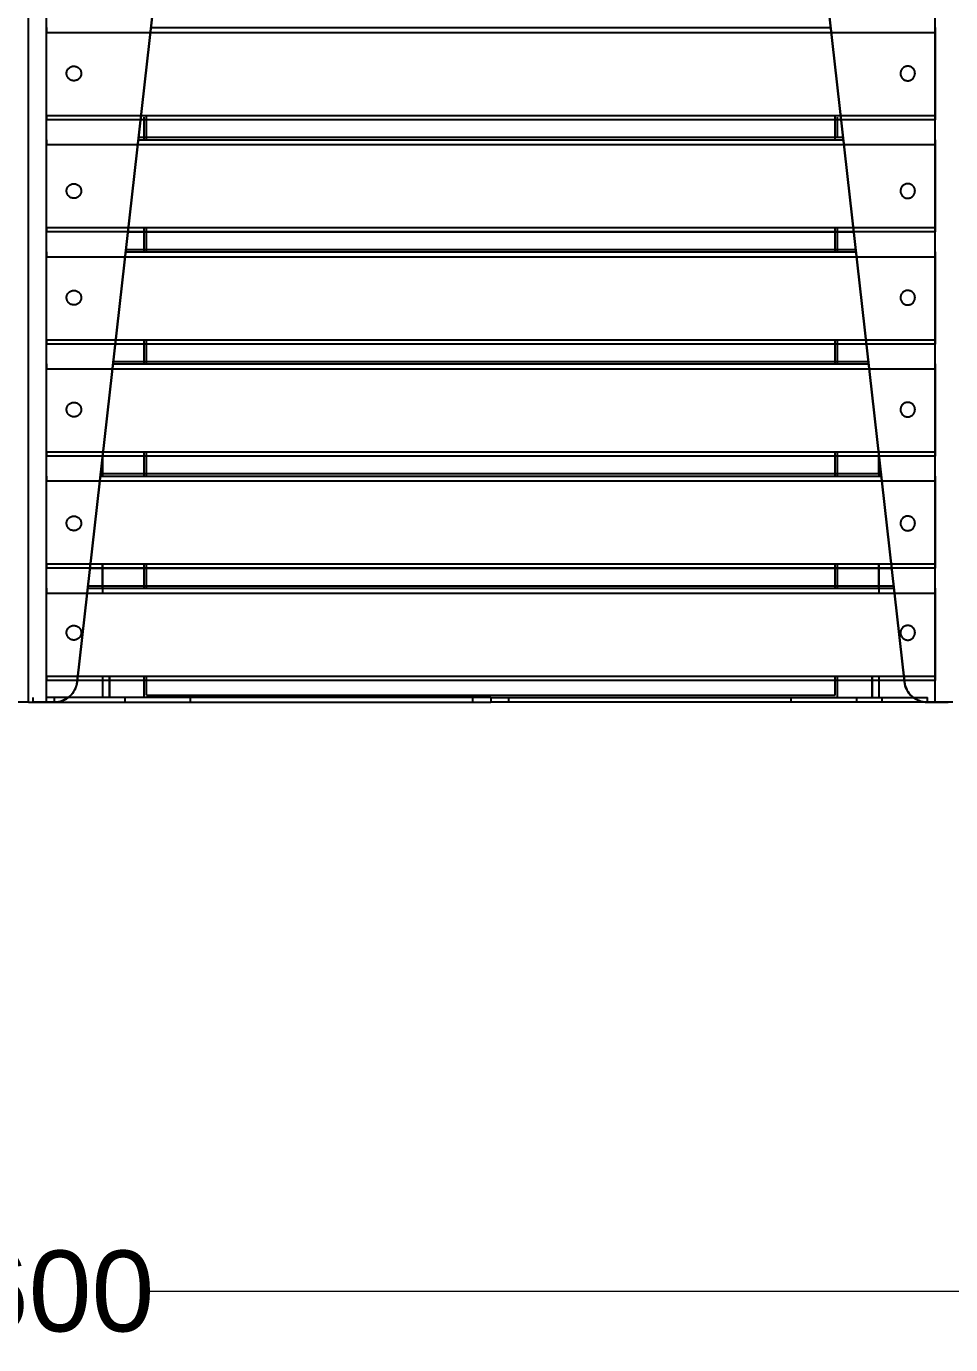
# Model space of a CAD drawing. Header units: millimetres. Extents: x 10366 to 28454, y 24552 to 29702.
# Drawn here: x 17579 to 17979, y 27232 to 27802 of the extents above; entities that cross this region are included whole.
import ezdxf

# ---------------------------------------------------------------- set-up
doc = ezdxf.new("R2010")
doc.units = ezdxf.units.MM
doc.header["$LTSCALE"] = 3
doc.layers.add('DomyÅ›lny', color=7, linetype='Continuous')
doc.styles.get("Standard").update_dxf_attribs({"font": 'arial.ttf'})
doc.dimstyles.new('MATEUSZ', dxfattribs={"dimtxt": 35, "dimasz": 16, "dimexe": 0.18, "dimexo": 0.0625, "dimgap": 0.09, "dimtad": 0, "dimdec": 0, "dimdsep": 46, "dimtxsty": 'Standard', "dimblk": 'DOT', "dimcen": 0.09, "dimse1": 1, "dimse2": 1, "dimadec": 0, "dimazin": 0, "dimtfac": 1, "dimtdec": 0, "dimtofl": 0, "dimtmove": 0, "dimatfit": 3, "dimfxl": 1, "dimtolj": 1, "dimtzin": 0, "dimlwd": 9, "dimlwe": 9, "dimarcsym": 0})

# ---------------------------------------------------------------- blocks, each defined once
blk = doc.blocks.new('_Dot')
at = {"color": 0, "linetype": 'ByBlock', "lineweight": -2}
blk.add_line((-0.5, 0), (-1, 0), dxfattribs=at)
at = {"color": 0, "linetype": 'ByBlock', "const_width": 0.5}
blk.add_lwpolyline([(-0.25, 0, 1), (0.25, 0, 1)], format="xyb", close=True, dxfattribs=at)
blk = doc.blocks.new('*D52')
at = {"color": 0, "lineweight": 9, "transparency": 16777216}
for p, q in [((16795.83, 27254.8), (17529.19, 27254.8)), ((18363.83, 27254.8), (17630.48, 27254.8))]:
    blk.add_line(p, q, dxfattribs=at)
at = {"layer": 'Defpoints', "color": 0, "transparency": 16777216}
for p in [(16779.83, 27509.83), (18379.83, 27509.83), (18379.83, 27254.8)]:
    blk.add_point(p, dxfattribs=at)
at = {"color": 0, "lineweight": 9, "transparency": 16777216, "xscale": 16, "yscale": 16, "zscale": 16, "rotation": 180}
blk.add_blockref('_Dot', (16779.83, 27254.8), dxfattribs=at)
at = {"color": 0, "lineweight": 9, "transparency": 16777216, "xscale": 16, "yscale": 16, "zscale": 16}
blk.add_blockref('_Dot', (18379.83, 27254.8), dxfattribs=at)
at = {"color": 0, "transparency": 16777216, "insert": (17579.83, 27254.8), "char_height": 35, "attachment_point": 5}
blk.add_mtext('\\A1;1600', dxfattribs=at)

msp = doc.modelspace()

# ---------------------------------------------------------------- linework, layer by layer
at = {"layer": 'DomyÅ›lny'}
for p, q in [((17579.83, 27509.83), (17579.83, 28219.94)), ((17579.83, 27509.83), (17579.83, 28219.94)), ((17587.59, 27509.83), (17587.59, 28218.62)), ((17972.07, 27509.83), (17972.07, 28218.62)), ((17600.84, 27518.71), (17673.55, 28163.24)), ((17673.51, 28162.9), (17600.84, 27518.71)), ((17958.83, 27518.71), (17886.12, 28163.24)), ((17886.16, 28162.9), (17958.83, 27518.71)), ((17632.77, 27801.81), (17926.9, 27801.81)), ((17587.59, 27763.76), (17587.59, 27799.68)), ((17587.59, 27799.68), (17972.07, 27799.68)), ((17972.07, 27799.68), (17972.07, 27763.76)), ((17587.59, 27763.76), (17972.07, 27763.76)), ((17972.07, 27761.89), (17587.59, 27761.89)), ((17629.83, 27753.29), (17629.83, 27763)), ((17630.83, 27753.29), (17630.83, 27763.76)), ((17928.83, 27753.29), (17928.83, 27763.76)), ((17929.83, 27754), (17929.83, 27763)), ((17627.42, 27754.33), (17932.25, 27754.33)), ((17627.42, 27754.32), (17932.25, 27754.32)), ((17587.59, 27715.24), (17587.59, 27751.16)), ((17587.59, 27751.16), (17972.07, 27751.16)), ((17627.3, 27753.29), (17932.37, 27753.29)), ((17972.07, 27751.16), (17972.07, 27715.24)), ((17587.59, 27715.24), (17972.07, 27715.24)), ((17629.83, 27704.77), (17629.83, 27715.24)), ((17630.83, 27704.77), (17630.83, 27715.24)), ((17928.83, 27704.77), (17928.83, 27715.24)), ((17929.83, 27704.77), (17929.83, 27715.24)), ((17972.07, 27713.37), (17587.59, 27713.37)), ((17622.8, 27713.37), (17936.87, 27713.37)), ((17621.83, 27704.77), (17937.84, 27704.77)), ((17621.94, 27705.81), (17937.73, 27705.81)), ((17621.94, 27705.8), (17937.73, 27705.8)), ((17587.59, 27666.72), (17587.59, 27702.64)), ((17587.59, 27702.64), (17972.07, 27702.64)), ((17972.07, 27702.64), (17972.07, 27666.72)), ((17587.59, 27666.72), (17972.07, 27666.72)), ((17972.07, 27664.85), (17587.59, 27664.85)), ((17629.83, 27656.25), (17629.83, 27666.72)), ((17630.83, 27656.25), (17630.83, 27666.72)), ((17928.83, 27656.25), (17928.83, 27666.72)), ((17929.83, 27656.25), (17929.83, 27666.72)), ((17587.59, 27618.2), (17587.59, 27654.12)), ((17587.59, 27654.12), (17972.07, 27654.12)), ((17616.35, 27656.25), (17943.32, 27656.25)), ((17616.47, 27657.29), (17943.2, 27657.29)), ((17616.47, 27657.28), (17943.2, 27657.28)), ((17972.07, 27654.12), (17972.07, 27618.2)), ((17587.59, 27618.2), (17972.07, 27618.2)), ((17629.83, 27607.73), (17629.83, 27618.2)), ((17630.83, 27607.73), (17630.83, 27618.2)), ((17928.83, 27607.73), (17928.83, 27618.2)), ((17929.83, 27607.73), (17929.83, 27618.2)), ((17972.07, 27616.33), (17587.59, 27616.33)), ((17611.83, 27608.43), (17611.83, 27616.2)), ((17611.83, 27616.2), (17611.83, 27607.61)), ((17947.83, 27616.22), (17947.83, 27607.61)), ((17947.83, 27608.43), (17947.83, 27616.22)), ((17610.88, 27607.73), (17948.79, 27607.73)), ((17611, 27608.77), (17948.67, 27608.77)), ((17611, 27608.76), (17948.67, 27608.76)), ((17587.59, 27569.68), (17587.59, 27605.6)), ((17587.59, 27605.6), (17972.07, 27605.6)), ((17972.07, 27605.6), (17972.07, 27569.68)), ((17587.59, 27569.68), (17972.07, 27569.68)), ((17972.07, 27567.81), (17587.59, 27567.81)), ((17606.38, 27567.81), (17953.29, 27567.81)), ((17611.83, 27559.21), (17611.83, 27569.68)), ((17611.83, 27569.68), (17611.83, 27557.08)), ((17629.83, 27559.21), (17629.83, 27569.68)), ((17630.83, 27559.21), (17630.83, 27569.68)), ((17928.83, 27559.21), (17928.83, 27569.68)), ((17929.83, 27559.21), (17929.83, 27569.68)), ((17947.83, 27569.68), (17947.83, 27557.08)), ((17947.83, 27559.21), (17947.83, 27569.68)), ((17587.59, 27521.16), (17587.59, 27557.08)), ((17587.59, 27557.08), (17972.07, 27557.08)), ((17605.4, 27559.21), (17954.26, 27559.21)), ((17605.52, 27560.25), (17954.15, 27560.25)), ((17605.52, 27560.24), (17954.15, 27560.24)), ((17972.07, 27557.08), (17972.07, 27521.16)), ((17587.59, 27521.16), (17972.07, 27521.16)), ((17611.83, 27521.16), (17611.83, 27511.84)), ((17611.83, 27521.16), (17611.83, 27511.84)), ((17614.83, 27521.16), (17614.83, 27511.83)), ((17614.83, 27511.83), (17614.83, 27521.16)), ((17629.83, 27511.83), (17629.83, 27521.16)), ((17630.83, 27512.83), (17630.83, 27521.16)), ((17928.83, 27512.83), (17928.83, 27521.16)), ((17929.83, 27511.83), (17929.83, 27521.16)), ((17944.83, 27511.83), (17944.83, 27521.16)), ((17944.83, 27521.16), (17944.83, 27511.83)), ((17947.83, 27521.16), (17947.83, 27511.84)), ((17947.83, 27521.16), (17947.83, 27511.84)), ((17972.07, 27519.29), (17587.59, 27519.29)), ((17581.83, 27509.83), (17581.83, 27511.83)), ((17581.83, 27509.83), (17590.81, 27509.83)), ((17590.81, 27511.83), (17587.59, 27511.83)), ((17587.59, 27509.83), (17590.9, 27509.83)), ((17590.9, 27509.83), (17587.59, 27509.83)), ((17590.81, 27511.83), (17590.81, 27509.83)), ((17779.83, 27511.83), (17590.81, 27511.83)), ((17590.81, 27509.83), (17779.83, 27509.83)), ((17621.46, 27511.83), (17621.46, 27509.83)), ((17630.83, 27512.83), (17928.83, 27512.83)), ((17649.83, 27509.83), (17649.83, 27511.83)), ((17772.07, 27509.83), (17772.07, 27511.83)), ((17779.83, 27511.83), (17968.86, 27511.83)), ((17779.83, 27511.83), (17779.83, 27509.83)), ((17779.83, 27511.83), (17779.83, 27509.83)), ((17968.86, 27509.83), (17779.83, 27509.83)), ((17787.59, 27509.83), (17787.59, 27511.83)), ((17909.83, 27509.83), (17909.83, 27511.83)), ((17938.21, 27509.83), (17938.21, 27511.83)), ((17949.21, 27509.83), (17949.21, 27511.83)), ((17972.07, 27509.83), (17968.77, 27509.83)), ((17968.77, 27509.83), (17972.07, 27509.83)), ((17968.86, 27509.83), (17968.86, 27511.83)), ((17968.86, 27509.83), (17977.83, 27509.83))]:
    msp.add_line(p, q, dxfattribs=at)
for points in [[(17587.59, 27801.81, 0), (17587.59, 27801.78, 0), (17587.59, 27801.68, 0), (17587.59, 27801.25, 0), (17587.59, 27799.68, 0)], [(17972.07, 27801.81, 0), (17972.07, 27801.78, 0), (17972.07, 27801.68, 0), (17972.07, 27801.25, 0), (17972.07, 27799.68, 0)], [(17587.59, 27763.76, 0), (17587.59, 27762.37, 0), (17587.59, 27761.99, 0), (17587.59, 27761.9, 0), (17587.59, 27761.89, 0), (17587.59, 27761.89, 0), (17587.59, 27761.89, 0), (17587.59, 27761.89, 0), (17587.59, 27761.89, 0), (17587.59, 27761.89, 0), (17587.59, 27761.89, 0), (17587.59, 27761.89, 0), (17587.59, 27761.89, 0), (17587.59, 27761.89, 0), (17587.59, 27761.89, 0), (17587.59, 27761.89, 0), (17587.59, 27761.89, 0), (17587.59, 27761.89, 0), (17587.59, 27761.89, 0), (17587.59, 27761.89, 0), (17587.59, 27761.89, 0), (17587.59, 27761.89, 0), (17587.59, 27761.89, 0)], [(17972.07, 27763.76, 0), (17972.07, 27762.37, 0), (17972.07, 27761.99, 0), (17972.07, 27761.9, 0), (17972.07, 27761.89, 0), (17972.07, 27761.89, 0), (17972.07, 27761.89, 0), (17972.07, 27761.89, 0), (17972.07, 27761.89, 0), (17972.07, 27761.89, 0), (17972.07, 27761.89, 0), (17972.07, 27761.89, 0), (17972.07, 27761.89, 0), (17972.07, 27761.89, 0), (17972.07, 27761.89, 0), (17972.07, 27761.89, 0), (17972.07, 27761.89, 0), (17972.07, 27761.89, 0), (17972.07, 27761.89, 0), (17972.07, 27761.89, 0), (17972.07, 27761.89, 0), (17972.07, 27761.89, 0), (17972.07, 27761.89, 0)], [(17587.59, 27753.29, 0), (17587.59, 27753.26, 0), (17587.59, 27753.16, 0), (17587.59, 27752.73, 0), (17587.59, 27751.16, 0)], [(17972.07, 27753.29, 0), (17972.07, 27753.26, 0), (17972.07, 27753.16, 0), (17972.07, 27752.73, 0), (17972.07, 27751.16, 0)], [(17587.59, 27715.24, 0), (17587.59, 27713.85, 0), (17587.59, 27713.47, 0), (17587.59, 27713.38, 0), (17587.59, 27713.37, 0), (17587.59, 27713.37, 0), (17587.59, 27713.37, 0), (17587.59, 27713.37, 0), (17587.59, 27713.37, 0), (17587.59, 27713.37, 0), (17587.59, 27713.37, 0), (17587.59, 27713.37, 0), (17587.59, 27713.37, 0), (17587.59, 27713.37, 0), (17587.59, 27713.37, 0), (17587.59, 27713.37, 0), (17587.59, 27713.37, 0), (17587.59, 27713.37, 0), (17587.59, 27713.37, 0), (17587.59, 27713.37, 0), (17587.59, 27713.37, 0), (17587.59, 27713.37, 0), (17587.59, 27713.37, 0)], [(17972.07, 27715.24, 0), (17972.07, 27713.85, 0), (17972.07, 27713.47, 0), (17972.07, 27713.38, 0), (17972.07, 27713.37, 0), (17972.07, 27713.37, 0), (17972.07, 27713.37, 0), (17972.07, 27713.37, 0), (17972.07, 27713.37, 0), (17972.07, 27713.37, 0), (17972.07, 27713.37, 0), (17972.07, 27713.37, 0), (17972.07, 27713.37, 0), (17972.07, 27713.37, 0), (17972.07, 27713.37, 0), (17972.07, 27713.37, 0), (17972.07, 27713.37, 0), (17972.07, 27713.37, 0), (17972.07, 27713.37, 0), (17972.07, 27713.37, 0), (17972.07, 27713.37, 0), (17972.07, 27713.37, 0), (17972.07, 27713.37, 0)], [(17587.59, 27704.77, 0), (17587.59, 27704.74, 0), (17587.59, 27704.64, 0), (17587.59, 27704.21, 0), (17587.59, 27702.64, 0)], [(17972.07, 27704.77, 0), (17972.07, 27704.74, 0), (17972.07, 27704.64, 0), (17972.07, 27704.21, 0), (17972.07, 27702.64, 0)], [(17587.59, 27666.72, 0), (17587.59, 27665.33, 0), (17587.59, 27664.95, 0), (17587.59, 27664.86, 0), (17587.59, 27664.85, 0), (17587.59, 27664.85, 0), (17587.59, 27664.85, 0), (17587.59, 27664.85, 0), (17587.59, 27664.85, 0), (17587.59, 27664.85, 0), (17587.59, 27664.85, 0), (17587.59, 27664.85, 0), (17587.59, 27664.85, 0), (17587.59, 27664.85, 0), (17587.59, 27664.85, 0), (17587.59, 27664.85, 0), (17587.59, 27664.85, 0), (17587.59, 27664.85, 0), (17587.59, 27664.85, 0), (17587.59, 27664.85, 0), (17587.59, 27664.85, 0), (17587.59, 27664.85, 0), (17587.59, 27664.85, 0)], [(17972.07, 27666.72, 0), (17972.07, 27665.33, 0), (17972.07, 27664.95, 0), (17972.07, 27664.86, 0), (17972.07, 27664.85, 0), (17972.07, 27664.85, 0), (17972.07, 27664.85, 0), (17972.07, 27664.85, 0), (17972.07, 27664.85, 0), (17972.07, 27664.85, 0), (17972.07, 27664.85, 0), (17972.07, 27664.85, 0), (17972.07, 27664.85, 0), (17972.07, 27664.85, 0), (17972.07, 27664.85, 0), (17972.07, 27664.85, 0), (17972.07, 27664.85, 0), (17972.07, 27664.85, 0), (17972.07, 27664.85, 0), (17972.07, 27664.85, 0), (17972.07, 27664.85, 0), (17972.07, 27664.85, 0), (17972.07, 27664.85, 0)], [(17587.59, 27656.25, 0), (17587.59, 27656.22, 0), (17587.59, 27656.12, 0), (17587.59, 27655.69, 0), (17587.59, 27654.12, 0)], [(17972.07, 27656.25, 0), (17972.07, 27656.22, 0), (17972.07, 27656.12, 0), (17972.07, 27655.69, 0), (17972.07, 27654.12, 0)], [(17587.59, 27618.2, 0), (17587.59, 27616.81, 0), (17587.59, 27616.43, 0), (17587.59, 27616.34, 0), (17587.59, 27616.33, 0), (17587.59, 27616.33, 0), (17587.59, 27616.33, 0), (17587.59, 27616.33, 0), (17587.59, 27616.33, 0), (17587.59, 27616.33, 0), (17587.59, 27616.33, 0), (17587.59, 27616.33, 0), (17587.59, 27616.33, 0), (17587.59, 27616.33, 0), (17587.59, 27616.33, 0), (17587.59, 27616.33, 0), (17587.59, 27616.33, 0), (17587.59, 27616.33, 0), (17587.59, 27616.33, 0), (17587.59, 27616.33, 0), (17587.59, 27616.33, 0), (17587.59, 27616.33, 0), (17587.59, 27616.33, 0)], [(17972.07, 27618.2, 0), (17972.07, 27616.81, 0), (17972.07, 27616.43, 0), (17972.07, 27616.34, 0), (17972.07, 27616.33, 0), (17972.07, 27616.33, 0), (17972.07, 27616.33, 0), (17972.07, 27616.33, 0), (17972.07, 27616.33, 0), (17972.07, 27616.33, 0), (17972.07, 27616.33, 0), (17972.07, 27616.33, 0), (17972.07, 27616.33, 0), (17972.07, 27616.33, 0), (17972.07, 27616.33, 0), (17972.07, 27616.33, 0), (17972.07, 27616.33, 0), (17972.07, 27616.33, 0), (17972.07, 27616.33, 0), (17972.07, 27616.33, 0), (17972.07, 27616.33, 0), (17972.07, 27616.33, 0), (17972.07, 27616.33, 0)], [(17587.59, 27607.73, 0), (17587.59, 27607.7, 0), (17587.59, 27607.6, 0), (17587.59, 27607.17, 0), (17587.59, 27605.6, 0)], [(17972.07, 27607.73, 0), (17972.07, 27607.7, 0), (17972.07, 27607.6, 0), (17972.07, 27607.17, 0), (17972.07, 27605.6, 0)], [(17587.59, 27569.68, 0), (17587.59, 27568.29, 0), (17587.59, 27567.91, 0), (17587.59, 27567.82, 0), (17587.59, 27567.81, 0), (17587.59, 27567.81, 0), (17587.59, 27567.81, 0), (17587.59, 27567.81, 0), (17587.59, 27567.81, 0), (17587.59, 27567.81, 0), (17587.59, 27567.81, 0), (17587.59, 27567.81, 0), (17587.59, 27567.81, 0), (17587.59, 27567.81, 0), (17587.59, 27567.81, 0), (17587.59, 27567.81, 0), (17587.59, 27567.81, 0), (17587.59, 27567.81, 0), (17587.59, 27567.81, 0), (17587.59, 27567.81, 0), (17587.59, 27567.81, 0), (17587.59, 27567.81, 0), (17587.59, 27567.81, 0)], [(17972.07, 27569.68, 0), (17972.07, 27568.29, 0), (17972.07, 27567.91, 0), (17972.07, 27567.82, 0), (17972.07, 27567.81, 0), (17972.07, 27567.81, 0), (17972.07, 27567.81, 0), (17972.07, 27567.81, 0), (17972.07, 27567.81, 0), (17972.07, 27567.81, 0), (17972.07, 27567.81, 0), (17972.07, 27567.81, 0), (17972.07, 27567.81, 0), (17972.07, 27567.81, 0), (17972.07, 27567.81, 0), (17972.07, 27567.81, 0), (17972.07, 27567.81, 0), (17972.07, 27567.81, 0), (17972.07, 27567.81, 0), (17972.07, 27567.81, 0), (17972.07, 27567.81, 0), (17972.07, 27567.81, 0), (17972.07, 27567.81, 0)], [(17587.59, 27559.21, 0), (17587.59, 27559.18, 0), (17587.59, 27559.08, 0), (17587.59, 27558.65, 0), (17587.59, 27557.08, 0)], [(17972.07, 27559.21, 0), (17972.07, 27559.18, 0), (17972.07, 27559.08, 0), (17972.07, 27558.65, 0), (17972.07, 27557.08, 0)], [(17587.59, 27521.16, 0), (17587.59, 27519.77, 0), (17587.59, 27519.39, 0), (17587.59, 27519.3, 0), (17587.59, 27519.29, 0), (17587.59, 27519.29, 0), (17587.59, 27519.29, 0), (17587.59, 27519.29, 0), (17587.59, 27519.29, 0), (17587.59, 27519.29, 0), (17587.59, 27519.29, 0), (17587.59, 27519.29, 0), (17587.59, 27519.29, 0), (17587.59, 27519.29, 0), (17587.59, 27519.29, 0), (17587.59, 27519.29, 0), (17587.59, 27519.29, 0), (17587.59, 27519.29, 0), (17587.59, 27519.29, 0), (17587.59, 27519.29, 0), (17587.59, 27519.29, 0), (17587.59, 27519.29, 0), (17587.59, 27519.29, 0)], [(17972.07, 27521.16, 0), (17972.07, 27519.77, 0), (17972.07, 27519.39, 0), (17972.07, 27519.3, 0), (17972.07, 27519.29, 0), (17972.07, 27519.29, 0), (17972.07, 27519.29, 0), (17972.07, 27519.29, 0), (17972.07, 27519.29, 0), (17972.07, 27519.29, 0), (17972.07, 27519.29, 0), (17972.07, 27519.29, 0), (17972.07, 27519.29, 0), (17972.07, 27519.29, 0), (17972.07, 27519.29, 0), (17972.07, 27519.29, 0), (17972.07, 27519.29, 0), (17972.07, 27519.29, 0), (17972.07, 27519.29, 0), (17972.07, 27519.29, 0), (17972.07, 27519.29, 0), (17972.07, 27519.29, 0), (17972.07, 27519.29, 0)], [(17600.84, 27518.71, 0), (17600.69, 27517.78, 0), (17600.45, 27516.88, 0), (17600.14, 27516, 0), (17599.75, 27515.17, 0), (17599.28, 27514.37, 0), (17598.74, 27513.62, 0), (17598.14, 27512.93, 0), (17597.48, 27512.3, 0), (17596.77, 27511.74, 0), (17596.02, 27511.24, 0), (17595.23, 27510.81, 0), (17594.4, 27510.46, 0), (17593.55, 27510.19, 0), (17592.67, 27509.99, 0), (17591.8, 27509.87, 0), (17590.9, 27509.83, 0)], [(17590.9, 27509.83, 0), (17591.84, 27509.87, 0), (17592.76, 27510, 0), (17593.67, 27510.22, 0), (17594.55, 27510.52, 0), (17595.39, 27510.9, 0), (17596.19, 27511.35, 0), (17596.95, 27511.87, 0), (17597.65, 27512.45, 0), (17598.29, 27513.09, 0), (17598.87, 27513.79, 0), (17599.38, 27514.53, 0), (17599.82, 27515.31, 0), (17600.19, 27516.12, 0), (17600.48, 27516.97, 0), (17600.69, 27517.82, 0), (17600.84, 27518.71, 0)], [(17968.77, 27509.83, 0), (17967.83, 27509.87, 0), (17966.91, 27510, 0), (17966, 27510.22, 0), (17965.12, 27510.52, 0), (17964.28, 27510.9, 0), (17963.48, 27511.35, 0), (17962.72, 27511.87, 0), (17962.02, 27512.45, 0), (17961.38, 27513.09, 0), (17960.8, 27513.79, 0), (17960.29, 27514.53, 0), (17959.85, 27515.31, 0), (17959.48, 27516.12, 0), (17959.19, 27516.97, 0), (17958.97, 27517.82, 0), (17958.83, 27518.71, 0)], [(17958.83, 27518.71, 0), (17958.98, 27517.78, 0), (17959.21, 27516.88, 0), (17959.53, 27516, 0), (17959.92, 27515.17, 0), (17960.39, 27514.37, 0), (17960.93, 27513.62, 0), (17961.53, 27512.93, 0), (17962.19, 27512.3, 0), (17962.9, 27511.74, 0), (17963.65, 27511.24, 0), (17964.44, 27510.81, 0), (17965.27, 27510.46, 0), (17966.12, 27510.19, 0), (17966.99, 27509.99, 0), (17967.87, 27509.87, 0), (17968.77, 27509.83, 0)], [(17579.83, 27509.83, 0), (17579.83, 27509.83, 0), (17579.83, 27509.83, 0), (17579.83, 27509.83, 0), (17579.83, 27509.83, 0), (17579.83, 27509.83, 0), (17579.83, 27509.83, 0), (17579.83, 27509.83, 0), (17579.83, 27509.83, 0), (17579.83, 27509.83, 0), (17579.83, 27509.83, 0), (17579.82, 27509.83, 0), (17579.69, 27509.83, 0), (17579.04, 27509.83, 0), (17572.07, 27509.83, 0)], [(17579.83, 27509.83, 0), (17579.83, 27509.83, 0), (17579.83, 27509.83, 0), (17579.83, 27509.83, 0), (17579.83, 27509.83, 0), (17579.83, 27509.83, 0), (17579.83, 27509.83, 0), (17579.83, 27509.83, 0), (17579.83, 27509.83, 0), (17579.84, 27509.83, 0), (17579.84, 27509.83, 0), (17579.85, 27509.83, 0), (17579.98, 27509.83, 0), (17580.63, 27509.83, 0), (17587.59, 27509.83, 0)], [(17587.59, 27509.83, 0), (17581.83, 27509.83, 0)], [(17972.07, 27509.83, 0), (17977.83, 27509.83, 0)], [(17979.83, 27509.83, 0), (17979.83, 27509.83, 0), (17979.83, 27509.83, 0), (17979.83, 27509.83, 0), (17979.83, 27509.83, 0), (17979.83, 27509.83, 0), (17979.83, 27509.83, 0), (17979.83, 27509.83, 0), (17979.83, 27509.83, 0), (17979.83, 27509.83, 0), (17979.83, 27509.83, 0), (17979.82, 27509.83, 0), (17979.69, 27509.83, 0), (17979.04, 27509.83, 0), (17972.07, 27509.83, 0)]]:
    msp.add_polyline3d(points, dxfattribs=at)
for points in [[(17596.3, 27781.41, 0), (17596.26, 27781.69, 0), (17596.25, 27781.98, 0), (17596.27, 27782.28, 0), (17596.32, 27782.58, 0), (17596.4, 27782.89, 0), (17596.51, 27783.19, 0), (17596.66, 27783.48, 0), (17596.83, 27783.75, 0), (17597.03, 27784.01, 0), (17597.26, 27784.24, 0), (17597.5, 27784.45, 0), (17597.76, 27784.62, 0), (17598.04, 27784.77, 0), (17598.31, 27784.89, 0), (17598.59, 27784.97, 0), (17598.87, 27785.03, 0), (17599.15, 27785.07, 0), (17599.44, 27785.08, 0), (17599.74, 27785.06, 0), (17600.05, 27785.01, 0), (17600.35, 27784.93, 0), (17600.65, 27784.82, 0), (17600.94, 27784.68, 0), (17601.22, 27784.5, 0), (17601.48, 27784.3, 0), (17601.71, 27784.08, 0), (17601.91, 27783.83, 0), (17602.09, 27783.57, 0), (17602.24, 27783.3, 0), (17602.36, 27783.02, 0), (17602.45, 27782.74, 0), (17602.51, 27782.47, 0), (17602.54, 27782.19, 0), (17602.55, 27781.89, 0), (17602.53, 27781.59, 0), (17602.48, 27781.29, 0), (17602.4, 27780.98, 0), (17602.29, 27780.69, 0), (17602.15, 27780.4, 0), (17601.97, 27780.12, 0), (17601.77, 27779.87, 0), (17601.54, 27779.63, 0), (17601.3, 27779.43, 0), (17601.04, 27779.25, 0), (17600.77, 27779.1, 0), (17600.49, 27778.99, 0), (17600.21, 27778.9, 0), (17599.93, 27778.84, 0), (17599.65, 27778.8, 0), (17599.36, 27778.79, 0), (17599.06, 27778.81, 0), (17598.75, 27778.86, 0), (17598.45, 27778.94, 0), (17598.15, 27779.05, 0), (17597.86, 27779.2, 0), (17597.58, 27779.37, 0), (17597.33, 27779.57, 0), (17597.09, 27779.8, 0), (17596.89, 27780.04, 0), (17596.71, 27780.3, 0), (17596.56, 27780.57, 0), (17596.44, 27780.85, 0), (17596.36, 27781.13, 0)], [(17963.37, 27781.41, 0), (17963.41, 27781.69, 0), (17963.42, 27781.98, 0), (17963.4, 27782.28, 0), (17963.35, 27782.58, 0), (17963.27, 27782.89, 0), (17963.16, 27783.19, 0), (17963.01, 27783.48, 0), (17962.84, 27783.75, 0), (17962.64, 27784.01, 0), (17962.41, 27784.24, 0), (17962.16, 27784.45, 0), (17961.9, 27784.62, 0), (17961.63, 27784.77, 0), (17961.35, 27784.89, 0), (17961.07, 27784.97, 0), (17960.8, 27785.03, 0), (17960.52, 27785.07, 0), (17960.22, 27785.08, 0), (17959.92, 27785.06, 0), (17959.62, 27785.01, 0), (17959.31, 27784.93, 0), (17959.01, 27784.82, 0), (17958.72, 27784.68, 0), (17958.45, 27784.5, 0), (17958.19, 27784.3, 0), (17957.96, 27784.08, 0), (17957.75, 27783.83, 0), (17957.57, 27783.57, 0), (17957.43, 27783.3, 0), (17957.31, 27783.02, 0), (17957.22, 27782.74, 0), (17957.16, 27782.47, 0), (17957.13, 27782.19, 0), (17957.12, 27781.89, 0), (17957.13, 27781.59, 0), (17957.18, 27781.29, 0), (17957.26, 27780.98, 0), (17957.38, 27780.69, 0), (17957.52, 27780.4, 0), (17957.69, 27780.12, 0), (17957.9, 27779.87, 0), (17958.12, 27779.63, 0), (17958.37, 27779.43, 0), (17958.63, 27779.25, 0), (17958.9, 27779.1, 0), (17959.18, 27778.99, 0), (17959.46, 27778.9, 0), (17959.73, 27778.84, 0), (17960.02, 27778.8, 0), (17960.31, 27778.79, 0), (17960.61, 27778.81, 0), (17960.91, 27778.86, 0), (17961.22, 27778.94, 0), (17961.52, 27779.05, 0), (17961.81, 27779.2, 0), (17962.09, 27779.37, 0), (17962.34, 27779.57, 0), (17962.57, 27779.8, 0), (17962.78, 27780.04, 0), (17962.96, 27780.3, 0), (17963.1, 27780.57, 0), (17963.22, 27780.85, 0), (17963.31, 27781.13, 0)], [(17596.3, 27730.54, 0), (17596.26, 27730.82, 0), (17596.25, 27731.11, 0), (17596.27, 27731.41, 0), (17596.32, 27731.72, 0), (17596.4, 27732.02, 0), (17596.51, 27732.32, 0), (17596.66, 27732.61, 0), (17596.83, 27732.89, 0), (17597.03, 27733.14, 0), (17597.26, 27733.37, 0), (17597.5, 27733.58, 0), (17597.76, 27733.76, 0), (17598.04, 27733.9, 0), (17598.31, 27734.02, 0), (17598.59, 27734.11, 0), (17598.87, 27734.17, 0), (17599.15, 27734.21, 0), (17599.44, 27734.21, 0), (17599.74, 27734.2, 0), (17600.05, 27734.15, 0), (17600.35, 27734.07, 0), (17600.65, 27733.96, 0), (17600.94, 27733.81, 0), (17601.22, 27733.64, 0), (17601.48, 27733.44, 0), (17601.71, 27733.21, 0), (17601.91, 27732.97, 0), (17602.09, 27732.71, 0), (17602.24, 27732.43, 0), (17602.36, 27732.16, 0), (17602.45, 27731.88, 0), (17602.51, 27731.6, 0), (17602.54, 27731.32, 0), (17602.55, 27731.03, 0), (17602.53, 27730.73, 0), (17602.48, 27730.42, 0), (17602.4, 27730.12, 0), (17602.29, 27729.82, 0), (17602.15, 27729.53, 0), (17601.97, 27729.26, 0), (17601.77, 27729, 0), (17601.54, 27728.77, 0), (17601.3, 27728.56, 0), (17601.04, 27728.39, 0), (17600.77, 27728.24, 0), (17600.49, 27728.12, 0), (17600.21, 27728.03, 0), (17599.93, 27727.97, 0), (17599.65, 27727.94, 0), (17599.36, 27727.93, 0), (17599.06, 27727.95, 0), (17598.75, 27728, 0), (17598.45, 27728.08, 0), (17598.15, 27728.19, 0), (17597.86, 27728.33, 0), (17597.58, 27728.51, 0), (17597.33, 27728.71, 0), (17597.09, 27728.93, 0), (17596.89, 27729.18, 0), (17596.71, 27729.44, 0), (17596.56, 27729.71, 0), (17596.44, 27729.99, 0), (17596.36, 27730.27, 0)], [(17963.37, 27730.54, 0), (17963.41, 27730.82, 0), (17963.42, 27731.11, 0), (17963.4, 27731.41, 0), (17963.35, 27731.72, 0), (17963.27, 27732.02, 0), (17963.16, 27732.32, 0), (17963.01, 27732.61, 0), (17962.84, 27732.89, 0), (17962.64, 27733.14, 0), (17962.41, 27733.37, 0), (17962.16, 27733.58, 0), (17961.9, 27733.76, 0), (17961.63, 27733.9, 0), (17961.35, 27734.02, 0), (17961.07, 27734.11, 0), (17960.8, 27734.17, 0), (17960.52, 27734.21, 0), (17960.22, 27734.21, 0), (17959.92, 27734.2, 0), (17959.62, 27734.15, 0), (17959.31, 27734.07, 0), (17959.01, 27733.96, 0), (17958.72, 27733.81, 0), (17958.45, 27733.64, 0), (17958.19, 27733.44, 0), (17957.96, 27733.21, 0), (17957.75, 27732.97, 0), (17957.57, 27732.71, 0), (17957.43, 27732.43, 0), (17957.31, 27732.16, 0), (17957.22, 27731.88, 0), (17957.16, 27731.6, 0), (17957.13, 27731.32, 0), (17957.12, 27731.03, 0), (17957.13, 27730.73, 0), (17957.18, 27730.42, 0), (17957.26, 27730.12, 0), (17957.38, 27729.82, 0), (17957.52, 27729.53, 0), (17957.69, 27729.26, 0), (17957.9, 27729, 0), (17958.12, 27728.77, 0), (17958.37, 27728.56, 0), (17958.63, 27728.39, 0), (17958.9, 27728.24, 0), (17959.18, 27728.12, 0), (17959.46, 27728.03, 0), (17959.73, 27727.97, 0), (17960.02, 27727.94, 0), (17960.31, 27727.93, 0), (17960.61, 27727.95, 0), (17960.91, 27728, 0), (17961.22, 27728.08, 0), (17961.52, 27728.19, 0), (17961.81, 27728.33, 0), (17962.09, 27728.51, 0), (17962.34, 27728.71, 0), (17962.57, 27728.93, 0), (17962.78, 27729.18, 0), (17962.96, 27729.44, 0), (17963.1, 27729.71, 0), (17963.22, 27729.99, 0), (17963.31, 27730.27, 0)], [(17596.3, 27684.36, 0), (17596.26, 27684.64, 0), (17596.25, 27684.93, 0), (17596.27, 27685.23, 0), (17596.32, 27685.54, 0), (17596.4, 27685.84, 0), (17596.51, 27686.14, 0), (17596.66, 27686.43, 0), (17596.83, 27686.7, 0), (17597.03, 27686.96, 0), (17597.26, 27687.19, 0), (17597.5, 27687.4, 0), (17597.76, 27687.57, 0), (17598.04, 27687.72, 0), (17598.31, 27687.84, 0), (17598.59, 27687.93, 0), (17598.87, 27687.99, 0), (17599.15, 27688.02, 0), (17599.44, 27688.03, 0), (17599.74, 27688.01, 0), (17600.05, 27687.96, 0), (17600.35, 27687.88, 0), (17600.65, 27687.77, 0), (17600.94, 27687.63, 0), (17601.22, 27687.45, 0), (17601.48, 27687.25, 0), (17601.71, 27687.03, 0), (17601.91, 27686.78, 0), (17602.09, 27686.52, 0), (17602.24, 27686.25, 0), (17602.36, 27685.97, 0), (17602.45, 27685.69, 0), (17602.51, 27685.42, 0), (17602.54, 27685.14, 0), (17602.55, 27684.85, 0), (17602.53, 27684.55, 0), (17602.48, 27684.24, 0), (17602.4, 27683.94, 0), (17602.29, 27683.64, 0), (17602.15, 27683.35, 0), (17601.97, 27683.07, 0), (17601.77, 27682.82, 0), (17601.54, 27682.59, 0), (17601.3, 27682.38, 0), (17601.04, 27682.2, 0), (17600.77, 27682.06, 0), (17600.49, 27681.94, 0), (17600.21, 27681.85, 0), (17599.93, 27681.79, 0), (17599.65, 27681.75, 0), (17599.36, 27681.75, 0), (17599.06, 27681.76, 0), (17598.75, 27681.81, 0), (17598.45, 27681.89, 0), (17598.15, 27682, 0), (17597.86, 27682.15, 0), (17597.58, 27682.32, 0), (17597.33, 27682.52, 0), (17597.09, 27682.75, 0), (17596.89, 27682.99, 0), (17596.71, 27683.25, 0), (17596.56, 27683.53, 0), (17596.44, 27683.8, 0), (17596.36, 27684.08, 0)], [(17963.37, 27684.36, 0), (17963.41, 27684.64, 0), (17963.42, 27684.93, 0), (17963.4, 27685.23, 0), (17963.35, 27685.54, 0), (17963.27, 27685.84, 0), (17963.16, 27686.14, 0), (17963.01, 27686.43, 0), (17962.84, 27686.7, 0), (17962.64, 27686.96, 0), (17962.41, 27687.19, 0), (17962.16, 27687.4, 0), (17961.9, 27687.57, 0), (17961.63, 27687.72, 0), (17961.35, 27687.84, 0), (17961.07, 27687.93, 0), (17960.8, 27687.99, 0), (17960.52, 27688.02, 0), (17960.22, 27688.03, 0), (17959.92, 27688.01, 0), (17959.62, 27687.96, 0), (17959.31, 27687.88, 0), (17959.01, 27687.77, 0), (17958.72, 27687.63, 0), (17958.45, 27687.45, 0), (17958.19, 27687.25, 0), (17957.96, 27687.03, 0), (17957.75, 27686.78, 0), (17957.57, 27686.52, 0), (17957.43, 27686.25, 0), (17957.31, 27685.97, 0), (17957.22, 27685.69, 0), (17957.16, 27685.42, 0), (17957.13, 27685.14, 0), (17957.12, 27684.85, 0), (17957.13, 27684.55, 0), (17957.18, 27684.24, 0), (17957.26, 27683.94, 0), (17957.38, 27683.64, 0), (17957.52, 27683.35, 0), (17957.69, 27683.07, 0), (17957.9, 27682.82, 0), (17958.12, 27682.59, 0), (17958.37, 27682.38, 0), (17958.63, 27682.2, 0), (17958.9, 27682.06, 0), (17959.18, 27681.94, 0), (17959.46, 27681.85, 0), (17959.73, 27681.79, 0), (17960.02, 27681.75, 0), (17960.31, 27681.75, 0), (17960.61, 27681.76, 0), (17960.91, 27681.81, 0), (17961.22, 27681.89, 0), (17961.52, 27682, 0), (17961.81, 27682.15, 0), (17962.09, 27682.32, 0), (17962.34, 27682.52, 0), (17962.57, 27682.75, 0), (17962.78, 27682.99, 0), (17962.96, 27683.25, 0), (17963.1, 27683.53, 0), (17963.22, 27683.8, 0), (17963.31, 27684.08, 0)], [(17596.3, 27635.93, 0), (17596.26, 27636.21, 0), (17596.25, 27636.5, 0), (17596.27, 27636.8, 0), (17596.32, 27637.1, 0), (17596.4, 27637.41, 0), (17596.51, 27637.71, 0), (17596.66, 27638, 0), (17596.83, 27638.27, 0), (17597.03, 27638.53, 0), (17597.26, 27638.76, 0), (17597.5, 27638.96, 0), (17597.76, 27639.14, 0), (17598.04, 27639.29, 0), (17598.31, 27639.41, 0), (17598.59, 27639.49, 0), (17598.87, 27639.55, 0), (17599.15, 27639.59, 0), (17599.44, 27639.6, 0), (17599.74, 27639.58, 0), (17600.05, 27639.53, 0), (17600.35, 27639.45, 0), (17600.65, 27639.34, 0), (17600.94, 27639.2, 0), (17601.22, 27639.02, 0), (17601.48, 27638.82, 0), (17601.71, 27638.6, 0), (17601.91, 27638.35, 0), (17602.09, 27638.09, 0), (17602.24, 27637.82, 0), (17602.36, 27637.54, 0), (17602.45, 27637.26, 0), (17602.51, 27636.99, 0), (17602.54, 27636.71, 0), (17602.55, 27636.41, 0), (17602.53, 27636.11, 0), (17602.48, 27635.81, 0), (17602.4, 27635.5, 0), (17602.29, 27635.2, 0), (17602.15, 27634.91, 0), (17601.97, 27634.64, 0), (17601.77, 27634.38, 0), (17601.54, 27634.15, 0), (17601.3, 27633.95, 0), (17601.04, 27633.77, 0), (17600.77, 27633.62, 0), (17600.49, 27633.51, 0), (17600.21, 27633.42, 0), (17599.93, 27633.36, 0), (17599.65, 27633.32, 0), (17599.36, 27633.31, 0), (17599.06, 27633.33, 0), (17598.75, 27633.38, 0), (17598.45, 27633.46, 0), (17598.15, 27633.57, 0), (17597.86, 27633.72, 0), (17597.58, 27633.89, 0), (17597.33, 27634.09, 0), (17597.09, 27634.32, 0), (17596.89, 27634.56, 0), (17596.71, 27634.82, 0), (17596.56, 27635.09, 0), (17596.44, 27635.37, 0), (17596.36, 27635.65, 0)], [(17963.37, 27635.93, 0), (17963.41, 27636.21, 0), (17963.42, 27636.5, 0), (17963.4, 27636.8, 0), (17963.35, 27637.1, 0), (17963.27, 27637.41, 0), (17963.16, 27637.71, 0), (17963.01, 27638, 0), (17962.84, 27638.27, 0), (17962.64, 27638.53, 0), (17962.41, 27638.76, 0), (17962.16, 27638.96, 0), (17961.9, 27639.14, 0), (17961.63, 27639.29, 0), (17961.35, 27639.41, 0), (17961.07, 27639.49, 0), (17960.8, 27639.55, 0), (17960.52, 27639.59, 0), (17960.22, 27639.6, 0), (17959.92, 27639.58, 0), (17959.62, 27639.53, 0), (17959.31, 27639.45, 0), (17959.01, 27639.34, 0), (17958.72, 27639.2, 0), (17958.45, 27639.02, 0), (17958.19, 27638.82, 0), (17957.96, 27638.6, 0), (17957.75, 27638.35, 0), (17957.57, 27638.09, 0), (17957.43, 27637.82, 0), (17957.31, 27637.54, 0), (17957.22, 27637.26, 0), (17957.16, 27636.99, 0), (17957.13, 27636.71, 0), (17957.12, 27636.41, 0), (17957.13, 27636.11, 0), (17957.18, 27635.81, 0), (17957.26, 27635.5, 0), (17957.38, 27635.2, 0), (17957.52, 27634.91, 0), (17957.69, 27634.64, 0), (17957.9, 27634.38, 0), (17958.12, 27634.15, 0), (17958.37, 27633.95, 0), (17958.63, 27633.77, 0), (17958.9, 27633.62, 0), (17959.18, 27633.51, 0), (17959.46, 27633.42, 0), (17959.73, 27633.36, 0), (17960.02, 27633.32, 0), (17960.31, 27633.31, 0), (17960.61, 27633.33, 0), (17960.91, 27633.38, 0), (17961.22, 27633.46, 0), (17961.52, 27633.57, 0), (17961.81, 27633.72, 0), (17962.09, 27633.89, 0), (17962.34, 27634.09, 0), (17962.57, 27634.32, 0), (17962.78, 27634.56, 0), (17962.96, 27634.82, 0), (17963.1, 27635.09, 0), (17963.22, 27635.37, 0), (17963.31, 27635.65, 0)], [(17596.3, 27586.69, 0), (17596.26, 27586.98, 0), (17596.25, 27587.27, 0), (17596.27, 27587.57, 0), (17596.32, 27587.87, 0), (17596.4, 27588.18, 0), (17596.51, 27588.48, 0), (17596.66, 27588.77, 0), (17596.83, 27589.04, 0), (17597.03, 27589.3, 0), (17597.26, 27589.53, 0), (17597.5, 27589.73, 0), (17597.76, 27589.91, 0), (17598.04, 27590.06, 0), (17598.31, 27590.18, 0), (17598.59, 27590.26, 0), (17598.87, 27590.32, 0), (17599.15, 27590.36, 0), (17599.44, 27590.37, 0), (17599.74, 27590.35, 0), (17600.05, 27590.3, 0), (17600.35, 27590.22, 0), (17600.65, 27590.11, 0), (17600.94, 27589.96, 0), (17601.22, 27589.79, 0), (17601.48, 27589.59, 0), (17601.71, 27589.36, 0), (17601.91, 27589.12, 0), (17602.09, 27588.86, 0), (17602.24, 27588.59, 0), (17602.36, 27588.31, 0), (17602.45, 27588.03, 0), (17602.51, 27587.76, 0), (17602.54, 27587.47, 0), (17602.55, 27587.18, 0), (17602.53, 27586.88, 0), (17602.48, 27586.58, 0), (17602.4, 27586.27, 0), (17602.29, 27585.97, 0), (17602.15, 27585.68, 0), (17601.97, 27585.41, 0), (17601.77, 27585.15, 0), (17601.54, 27584.92, 0), (17601.3, 27584.72, 0), (17601.04, 27584.54, 0), (17600.77, 27584.39, 0), (17600.49, 27584.27, 0), (17600.21, 27584.19, 0), (17599.93, 27584.13, 0), (17599.65, 27584.09, 0), (17599.36, 27584.08, 0), (17599.06, 27584.1, 0), (17598.75, 27584.15, 0), (17598.45, 27584.23, 0), (17598.15, 27584.34, 0), (17597.86, 27584.49, 0), (17597.58, 27584.66, 0), (17597.33, 27584.86, 0), (17597.09, 27585.09, 0), (17596.89, 27585.33, 0), (17596.71, 27585.59, 0), (17596.56, 27585.86, 0), (17596.44, 27586.14, 0), (17596.36, 27586.42, 0)], [(17963.37, 27586.69, 0), (17963.41, 27586.98, 0), (17963.42, 27587.27, 0), (17963.4, 27587.57, 0), (17963.35, 27587.87, 0), (17963.27, 27588.18, 0), (17963.16, 27588.48, 0), (17963.01, 27588.77, 0), (17962.84, 27589.04, 0), (17962.64, 27589.3, 0), (17962.41, 27589.53, 0), (17962.16, 27589.73, 0), (17961.9, 27589.91, 0), (17961.63, 27590.06, 0), (17961.35, 27590.18, 0), (17961.07, 27590.26, 0), (17960.8, 27590.32, 0), (17960.52, 27590.36, 0), (17960.22, 27590.37, 0), (17959.92, 27590.35, 0), (17959.62, 27590.3, 0), (17959.31, 27590.22, 0), (17959.01, 27590.11, 0), (17958.72, 27589.96, 0), (17958.45, 27589.79, 0), (17958.19, 27589.59, 0), (17957.96, 27589.36, 0), (17957.75, 27589.12, 0), (17957.57, 27588.86, 0), (17957.43, 27588.59, 0), (17957.31, 27588.31, 0), (17957.22, 27588.03, 0), (17957.16, 27587.76, 0), (17957.13, 27587.47, 0), (17957.12, 27587.18, 0), (17957.13, 27586.88, 0), (17957.18, 27586.58, 0), (17957.26, 27586.27, 0), (17957.38, 27585.97, 0), (17957.52, 27585.68, 0), (17957.69, 27585.41, 0), (17957.9, 27585.15, 0), (17958.12, 27584.92, 0), (17958.37, 27584.72, 0), (17958.63, 27584.54, 0), (17958.9, 27584.39, 0), (17959.18, 27584.27, 0), (17959.46, 27584.19, 0), (17959.73, 27584.13, 0), (17960.02, 27584.09, 0), (17960.31, 27584.08, 0), (17960.61, 27584.1, 0), (17960.91, 27584.15, 0), (17961.22, 27584.23, 0), (17961.52, 27584.34, 0), (17961.81, 27584.49, 0), (17962.09, 27584.66, 0), (17962.34, 27584.86, 0), (17962.57, 27585.09, 0), (17962.78, 27585.33, 0), (17962.96, 27585.59, 0), (17963.1, 27585.86, 0), (17963.22, 27586.14, 0), (17963.31, 27586.42, 0)], [(17596.3, 27539.36, 0), (17596.26, 27539.64, 0), (17596.25, 27539.94, 0), (17596.27, 27540.24, 0), (17596.32, 27540.54, 0), (17596.4, 27540.85, 0), (17596.51, 27541.15, 0), (17596.66, 27541.43, 0), (17596.83, 27541.71, 0), (17597.03, 27541.96, 0), (17597.26, 27542.2, 0), (17597.5, 27542.4, 0), (17597.76, 27542.58, 0), (17598.04, 27542.73, 0), (17598.31, 27542.84, 0), (17598.59, 27542.93, 0), (17598.87, 27542.99, 0), (17599.15, 27543.03, 0), (17599.44, 27543.04, 0), (17599.74, 27543.02, 0), (17600.05, 27542.97, 0), (17600.35, 27542.89, 0), (17600.65, 27542.78, 0), (17600.94, 27542.63, 0), (17601.22, 27542.46, 0), (17601.48, 27542.26, 0), (17601.71, 27542.03, 0), (17601.91, 27541.79, 0), (17602.09, 27541.53, 0), (17602.24, 27541.26, 0), (17602.36, 27540.98, 0), (17602.45, 27540.7, 0), (17602.51, 27540.42, 0), (17602.54, 27540.14, 0), (17602.55, 27539.85, 0), (17602.53, 27539.55, 0), (17602.48, 27539.25, 0), (17602.4, 27538.94, 0), (17602.29, 27538.64, 0), (17602.15, 27538.35, 0), (17601.97, 27538.08, 0), (17601.77, 27537.82, 0), (17601.54, 27537.59, 0), (17601.3, 27537.39, 0), (17601.04, 27537.21, 0), (17600.77, 27537.06, 0), (17600.49, 27536.94, 0), (17600.21, 27536.86, 0), (17599.93, 27536.8, 0), (17599.65, 27536.76, 0), (17599.36, 27536.75, 0), (17599.06, 27536.77, 0), (17598.75, 27536.82, 0), (17598.45, 27536.9, 0), (17598.15, 27537.01, 0), (17597.86, 27537.15, 0), (17597.58, 27537.33, 0), (17597.33, 27537.53, 0), (17597.09, 27537.75, 0), (17596.89, 27538, 0), (17596.71, 27538.26, 0), (17596.56, 27538.53, 0), (17596.44, 27538.81, 0), (17596.36, 27539.09, 0)], [(17963.37, 27539.36, 0), (17963.41, 27539.64, 0), (17963.42, 27539.94, 0), (17963.4, 27540.24, 0), (17963.35, 27540.54, 0), (17963.27, 27540.85, 0), (17963.16, 27541.15, 0), (17963.01, 27541.43, 0), (17962.84, 27541.71, 0), (17962.64, 27541.96, 0), (17962.41, 27542.2, 0), (17962.16, 27542.4, 0), (17961.9, 27542.58, 0), (17961.63, 27542.73, 0), (17961.35, 27542.84, 0), (17961.07, 27542.93, 0), (17960.8, 27542.99, 0), (17960.52, 27543.03, 0), (17960.22, 27543.04, 0), (17959.92, 27543.02, 0), (17959.62, 27542.97, 0), (17959.31, 27542.89, 0), (17959.01, 27542.78, 0), (17958.72, 27542.63, 0), (17958.45, 27542.46, 0), (17958.19, 27542.26, 0), (17957.96, 27542.03, 0), (17957.75, 27541.79, 0), (17957.57, 27541.53, 0), (17957.43, 27541.26, 0), (17957.31, 27540.98, 0), (17957.22, 27540.7, 0), (17957.16, 27540.42, 0), (17957.13, 27540.14, 0), (17957.12, 27539.85, 0), (17957.13, 27539.55, 0), (17957.18, 27539.25, 0), (17957.26, 27538.94, 0), (17957.38, 27538.64, 0), (17957.52, 27538.35, 0), (17957.69, 27538.08, 0), (17957.9, 27537.82, 0), (17958.12, 27537.59, 0), (17958.37, 27537.39, 0), (17958.63, 27537.21, 0), (17958.9, 27537.06, 0), (17959.18, 27536.94, 0), (17959.46, 27536.86, 0), (17959.73, 27536.8, 0), (17960.02, 27536.76, 0), (17960.31, 27536.75, 0), (17960.61, 27536.77, 0), (17960.91, 27536.82, 0), (17961.22, 27536.9, 0), (17961.52, 27537.01, 0), (17961.81, 27537.15, 0), (17962.09, 27537.33, 0), (17962.34, 27537.53, 0), (17962.57, 27537.75, 0), (17962.78, 27538, 0), (17962.96, 27538.26, 0), (17963.1, 27538.53, 0), (17963.22, 27538.81, 0), (17963.31, 27539.09, 0)]]:
    msp.add_polyline3d(points, close=True, dxfattribs=at)

# ---------------------------------------------------------------- dimensions: what is measured, and where the dimension line sits
dim = msp.add_linear_dim(base=(18379.83, 27254.8), p1=(16779.83, 27509.83), p2=(18379.83, 27509.83), dimstyle='MATEUSZ')
dim.commit()
dim.dimension.update_dxf_attribs({"geometry": '*D52', "text_midpoint": (17579.83, 27254.8)})

doc.saveas('drawing.dxf')
